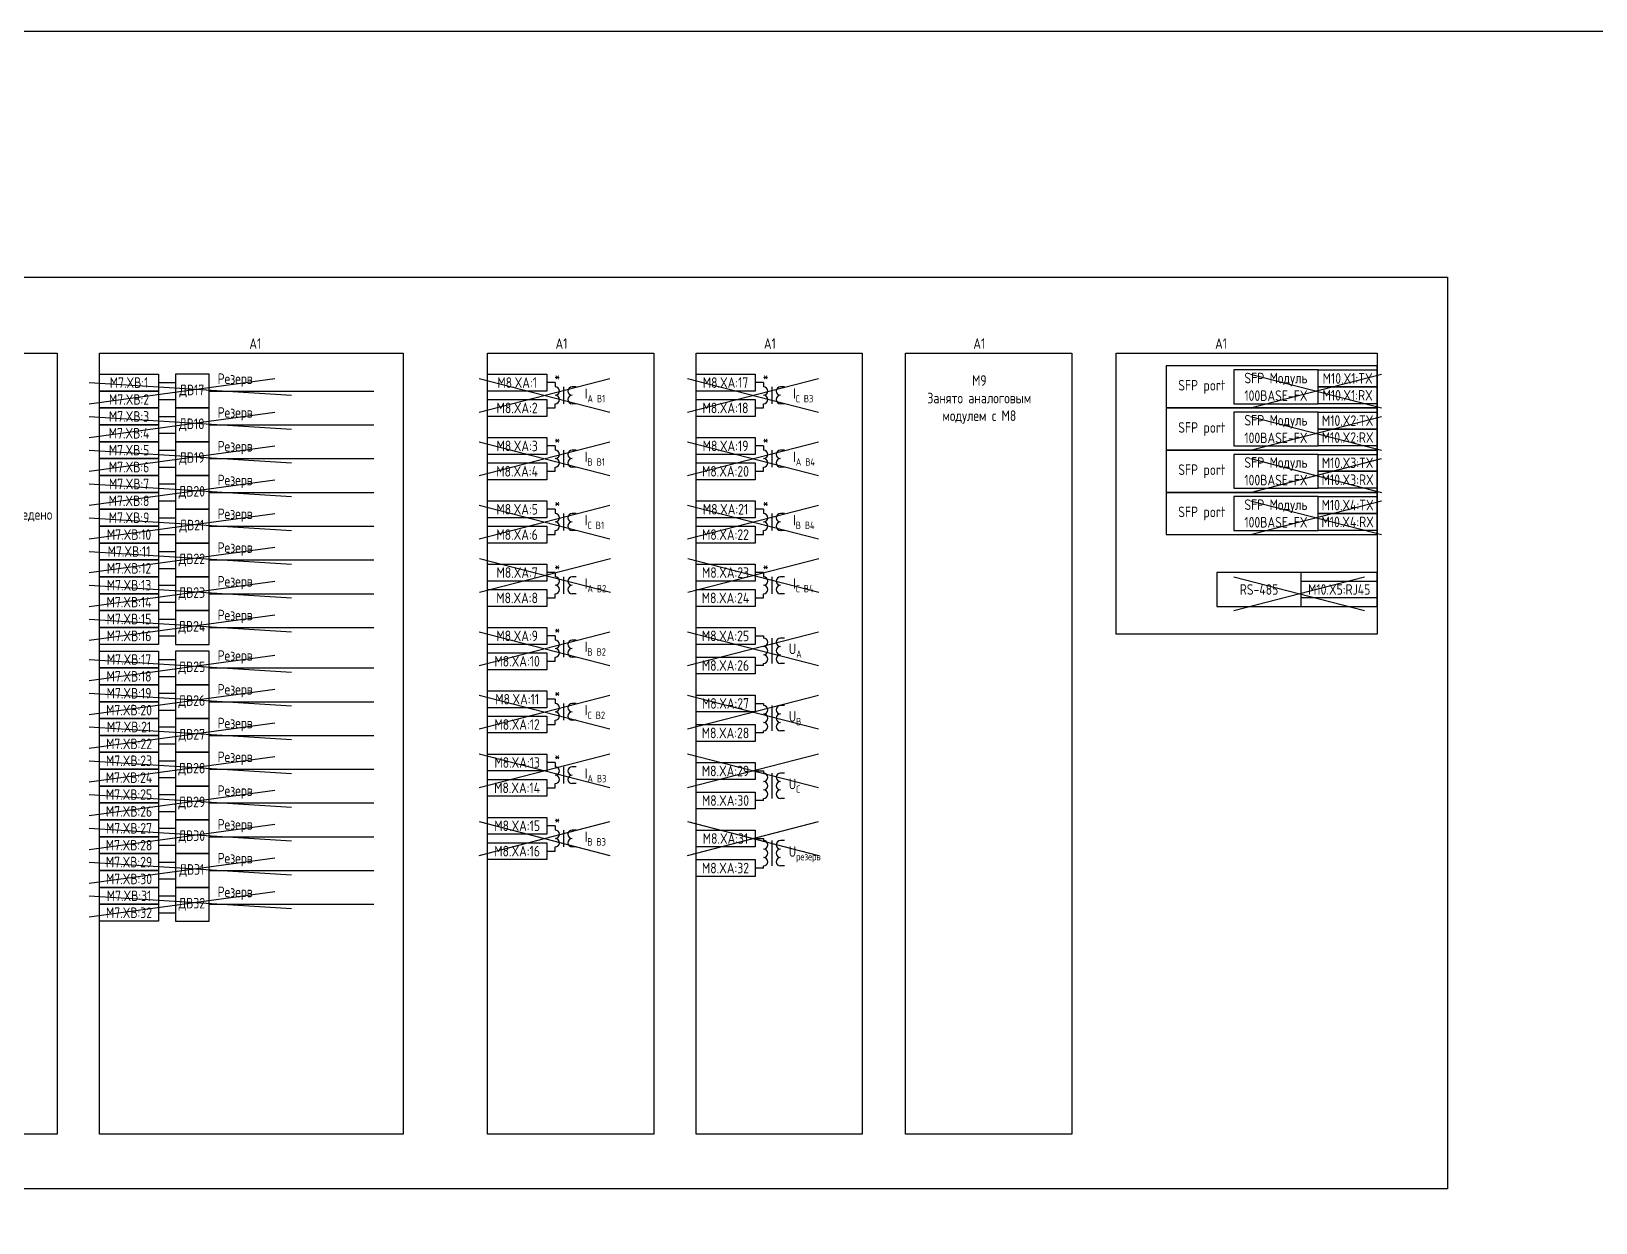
# Model space of a CAD drawing. Header units: millimetres. Extents: x -1117 to 6417, y -90 to 586.
# Drawn here: x 687.7 to 1058.5, y 303.8 to 586 of the extents above; entities that cross this region are included whole.
import ezdxf

# ---------------------------------------------------------------- set-up
doc = ezdxf.new("R2010")
doc.units = ezdxf.units.MM
doc.styles.add('Gost_type_A', font='GOST_A.TTF')

msp = doc.modelspace()

# ---------------------------------------------------------------- linework, layer by layer
at = {"color": 6}
for p, q in [((976.7, 504.77), (1007.7, 496.77)), ((976.7, 496.77), (1007.7, 504.77)), ((793.85, 503.77), (824.85, 495.77)), ((793.85, 495.77), (824.85, 503.77)), ((843.24, 503.77), (874.24, 495.77)), ((843.24, 495.77), (874.24, 503.77)), ((976.7, 494.77), (1007.7, 486.77)), ((976.7, 486.77), (1007.7, 494.77)), ((793.85, 488.77), (824.85, 480.77)), ((793.85, 480.77), (824.85, 488.77)), ((976.7, 484.77), (1007.7, 476.77)), ((976.7, 476.77), (1007.7, 484.77)), ((976.7, 474.77), (1007.7, 466.77)), ((976.7, 466.77), (1007.7, 474.77)), ((793.85, 473.77), (824.85, 465.77)), ((793.85, 465.77), (824.85, 473.77)), ((793.95, 461.12), (824.95, 453.12)), ((793.95, 453.12), (824.95, 461.12)), ((972.7, 456.77), (1003.7, 448.77)), ((972.7, 448.77), (1003.7, 456.77)), ((793.85, 443.77), (824.85, 435.77)), ((793.85, 435.77), (824.85, 443.77)), ((793.85, 428.77), (824.85, 420.77)), ((793.85, 420.77), (824.85, 428.77)), ((793.85, 414.87), (824.85, 406.87)), ((793.85, 406.87), (824.85, 414.87)), ((793.85, 398.78), (824.85, 390.78)), ((793.85, 390.78), (824.85, 398.78))]:
    msp.add_line(p, q, dxfattribs=at)
at = {"color": 3}
for p, q in [((701.38, 497.77), (745.38, 503.77)), ((701.38, 502.77), (749.38, 499.77)), ((701.38, 489.77), (745.38, 495.77)), ((701.38, 494.77), (749.38, 491.77)), ((701.38, 481.77), (745.38, 487.77)), ((701.38, 486.77), (749.38, 483.77)), ((843.24, 488.77), (874.24, 480.77)), ((843.24, 480.77), (874.24, 488.77)), ((701.38, 473.77), (745.38, 479.77)), ((701.38, 478.77), (749.38, 475.77)), ((701.38, 465.77), (745.38, 471.77)), ((843.24, 473.77), (874.24, 465.77)), ((843.24, 465.77), (874.24, 473.77)), ((701.38, 470.77), (749.38, 467.77)), ((701.38, 457.77), (745.38, 463.77)), ((701.38, 462.77), (749.38, 459.77)), ((843.34, 461.12), (874.34, 453.12)), ((843.34, 453.12), (874.34, 461.12)), ((701.38, 449.77), (745.38, 455.77)), ((701.38, 454.77), (749.38, 451.77)), ((701.38, 441.77), (745.38, 447.77)), ((701.38, 446.77), (749.38, 443.77)), ((843.24, 443.77), (874.24, 435.77)), ((843.24, 435.77), (874.24, 443.77)), ((701.38, 432.19), (745.38, 438.19)), ((701.38, 437.19), (749.38, 434.19)), ((701.38, 424.19), (745.38, 430.19)), ((701.38, 429.19), (749.38, 426.19)), ((843.24, 428.77), (874.24, 420.77)), ((843.24, 420.77), (874.24, 428.77)), ((701.38, 416.19), (745.38, 422.19)), ((701.38, 421.19), (749.38, 418.19)), ((701.38, 408.19), (745.38, 414.19)), ((701.38, 413.19), (749.38, 410.19)), ((843.24, 414.87), (874.24, 406.87)), ((843.24, 406.87), (874.24, 414.87)), ((701.38, 400.19), (745.38, 406.19)), ((701.38, 405.19), (749.38, 402.19)), ((701.38, 392.19), (745.38, 398.19)), ((701.38, 397.19), (749.38, 394.19)), ((843.24, 398.78), (874.24, 390.78)), ((843.24, 390.78), (874.24, 398.78)), ((701.38, 384.19), (745.38, 390.19)), ((701.38, 389.19), (749.38, 386.19)), ((701.38, 376.19), (745.38, 382.19)), ((701.38, 381.19), (749.38, 378.19))]:
    msp.add_line(p, q, dxfattribs=at)
for p, q in [((717.85, 502.77), (721.85, 502.77)), ((729.85, 500.77), (768.85, 500.77)), ((811.85, 502.77), (809.85, 502.77)), ((861.24, 502.77), (859.24, 502.77)), ((717.85, 498.77), (721.85, 498.77)), ((717.85, 494.77), (721.85, 494.77)), ((809.85, 496.77), (811.85, 496.77)), ((859.24, 496.77), (861.24, 496.77)), ((717.85, 490.77), (721.85, 490.77)), ((729.85, 492.77), (768.85, 492.77)), ((717.85, 486.77), (721.85, 486.77)), ((811.85, 487.77), (809.85, 487.77)), ((861.24, 487.77), (859.24, 487.77)), ((717.85, 482.77), (721.85, 482.77)), ((729.85, 484.77), (768.85, 484.77)), ((717.85, 478.77), (721.85, 478.77)), ((809.85, 481.77), (811.85, 481.77)), ((859.24, 481.77), (861.24, 481.77)), ((717.85, 474.77), (721.85, 474.77)), ((729.85, 476.77), (768.85, 476.77)), ((811.85, 472.77), (809.85, 472.77)), ((861.24, 472.77), (859.24, 472.77)), ((717.85, 470.77), (721.85, 470.77)), ((729.85, 468.77), (768.85, 468.77)), ((717.85, 466.77), (721.85, 466.77)), ((809.85, 466.77), (811.85, 466.77)), ((859.24, 466.77), (861.24, 466.77)), ((717.85, 462.77), (721.85, 462.77)), ((729.85, 460.77), (768.85, 460.77)), ((717.85, 458.77), (721.85, 458.77)), ((811.85, 457.77), (809.85, 457.77)), ((861.24, 457.77), (859.24, 457.77)), ((717.85, 454.77), (721.85, 454.77)), ((729.85, 452.77), (768.85, 452.77)), ((717.85, 450.77), (721.85, 450.77)), ((809.85, 451.77), (811.85, 451.77)), ((859.24, 451.77), (861.24, 451.77)), ((717.85, 446.77), (721.85, 446.77)), ((717.85, 442.77), (721.85, 442.77)), ((729.85, 444.77), (768.85, 444.77)), ((811.85, 442.77), (809.85, 442.77)), ((717.85, 437.19), (721.85, 437.19)), ((729.85, 435.19), (768.85, 435.19)), ((809.85, 436.77), (811.85, 436.77)), ((717.85, 433.19), (721.85, 433.19)), ((717.85, 429.19), (721.85, 429.19)), ((729.85, 427.19), (768.85, 427.19)), ((811.85, 427.77), (809.85, 427.77)), ((717.85, 425.19), (721.85, 425.19)), ((717.85, 421.19), (721.85, 421.19)), ((729.85, 419.19), (768.85, 419.19)), ((809.85, 421.77), (811.85, 421.77)), ((717.85, 417.19), (721.85, 417.19)), ((717.85, 413.19), (721.85, 413.19)), ((811.85, 412.77), (809.85, 412.77)), ((717.85, 409.19), (721.85, 409.19)), ((729.85, 411.19), (768.85, 411.19)), ((717.85, 405.19), (721.85, 405.19)), ((809.85, 406.77), (811.85, 406.77)), ((717.85, 401.19), (721.85, 401.19)), ((729.85, 403.19), (768.85, 403.19)), ((717.85, 397.19), (721.85, 397.19)), ((811.85, 397.78), (809.85, 397.78)), ((717.85, 393.19), (721.85, 393.19)), ((729.85, 395.19), (768.85, 395.19)), ((809.85, 391.78), (811.85, 391.78)), ((717.85, 389.19), (721.85, 389.19)), ((729.85, 387.19), (768.85, 387.19)), ((717.85, 385.19), (721.85, 385.19)), ((717.85, 381.19), (721.85, 381.19)), ((729.85, 379.19), (768.85, 379.19)), ((717.85, 377.19), (721.85, 377.19))]:
    msp.add_line(p, q)
at = {"ltscale": 4}
for p, q in [((811.85, 502.77), (811.85, 501.77)), ((811.85, 502.27), (811.85, 501.77)), ((813.85, 501.77), (813.85, 497.77)), ((813.85, 501.77), (813.85, 497.77)), ((816.85, 501.77), (815.85, 501.77)), ((816.85, 501.77), (815.85, 501.77)), ((861.24, 502.77), (861.24, 501.77)), ((861.24, 502.27), (861.24, 501.77)), ((863.24, 501.77), (863.24, 497.77)), ((863.24, 501.77), (863.24, 497.77)), ((866.24, 501.77), (865.24, 501.77)), ((866.24, 501.77), (865.24, 501.77)), ((811.85, 496.77), (811.85, 497.77)), ((816.85, 497.77), (815.85, 497.77)), ((816.85, 497.77), (815.85, 497.77)), ((861.24, 496.77), (861.24, 497.77)), ((866.24, 497.77), (865.24, 497.77)), ((866.24, 497.77), (865.24, 497.77)), ((811.85, 487.77), (811.85, 486.77)), ((811.85, 487.27), (811.85, 486.77)), ((813.85, 486.77), (813.85, 482.77)), ((813.85, 486.77), (813.85, 482.77)), ((816.85, 486.77), (815.85, 486.77)), ((816.85, 486.77), (815.85, 486.77)), ((861.24, 487.77), (861.24, 486.77)), ((861.24, 487.27), (861.24, 486.77)), ((863.24, 486.77), (863.24, 482.77)), ((863.24, 486.77), (863.24, 482.77)), ((866.24, 486.77), (865.24, 486.77)), ((866.24, 486.77), (865.24, 486.77)), ((811.85, 481.77), (811.85, 482.77)), ((816.85, 482.77), (815.85, 482.77)), ((816.85, 482.77), (815.85, 482.77)), ((861.24, 481.77), (861.24, 482.77)), ((866.24, 482.77), (865.24, 482.77)), ((866.24, 482.77), (865.24, 482.77)), ((811.85, 472.77), (811.85, 471.77)), ((811.85, 472.27), (811.85, 471.77)), ((813.85, 471.77), (813.85, 467.77)), ((813.85, 471.77), (813.85, 467.77)), ((816.85, 471.77), (815.85, 471.77)), ((816.85, 471.77), (815.85, 471.77)), ((861.24, 472.77), (861.24, 471.77)), ((861.24, 472.27), (861.24, 471.77)), ((863.24, 471.77), (863.24, 467.77)), ((863.24, 471.77), (863.24, 467.77)), ((866.24, 471.77), (865.24, 471.77)), ((866.24, 471.77), (865.24, 471.77)), ((811.85, 466.77), (811.85, 467.77)), ((816.85, 467.77), (815.85, 467.77)), ((816.85, 467.77), (815.85, 467.77)), ((861.24, 466.77), (861.24, 467.77)), ((866.24, 467.77), (865.24, 467.77)), ((866.24, 467.77), (865.24, 467.77)), ((811.85, 457.77), (811.85, 456.77)), ((811.85, 457.27), (811.85, 456.77)), ((813.85, 456.77), (813.85, 452.77)), ((813.85, 456.77), (813.85, 452.77)), ((816.85, 456.77), (815.85, 456.77)), ((816.85, 456.77), (815.85, 456.77)), ((861.24, 457.77), (861.24, 456.77)), ((861.24, 457.27), (861.24, 456.77)), ((863.24, 456.77), (863.24, 452.77)), ((863.24, 456.77), (863.24, 452.77)), ((866.24, 456.77), (865.24, 456.77)), ((866.24, 456.77), (865.24, 456.77)), ((811.85, 451.77), (811.85, 452.77)), ((816.85, 452.77), (815.85, 452.77)), ((816.85, 452.77), (815.85, 452.77)), ((861.24, 451.77), (861.24, 452.77)), ((866.24, 452.77), (865.24, 452.77)), ((866.24, 452.77), (865.24, 452.77)), ((811.85, 442.77), (811.85, 441.77)), ((811.85, 442.27), (811.85, 441.77)), ((813.85, 441.77), (813.85, 437.77)), ((813.85, 441.77), (813.85, 437.77)), ((816.85, 441.77), (815.85, 441.77)), ((816.85, 441.77), (815.85, 441.77)), ((859.24, 442.77), (861.24, 442.77)), ((861.24, 442.77), (861.24, 442.27)), ((861.24, 442.77), (861.24, 442.27)), ((863.24, 442.27), (863.24, 438.27)), ((866.24, 442.27), (865.24, 442.27)), ((811.85, 436.77), (811.85, 437.77)), ((816.85, 437.77), (815.85, 437.77)), ((816.85, 437.77), (815.85, 437.77)), ((863.24, 440.27), (863.24, 436.27)), ((861.24, 435.77), (859.24, 435.77)), ((861.24, 435.77), (861.24, 436.27)), ((866.24, 436.27), (865.24, 436.27)), ((811.85, 427.77), (811.85, 426.77)), ((811.85, 427.27), (811.85, 426.77)), ((813.85, 426.77), (813.85, 422.77)), ((813.85, 426.77), (813.85, 422.77)), ((816.85, 426.77), (815.85, 426.77)), ((816.85, 426.77), (815.85, 426.77)), ((859.24, 426.77), (861.24, 426.77)), ((861.24, 426.77), (861.24, 426.27)), ((861.24, 426.77), (861.24, 426.27)), ((811.85, 421.77), (811.85, 422.77)), ((816.85, 422.77), (815.85, 422.77)), ((816.85, 422.77), (815.85, 422.77)), ((863.24, 426.27), (863.24, 422.27)), ((863.24, 424.27), (863.24, 420.27)), ((866.24, 426.27), (865.24, 426.27)), ((861.24, 419.77), (859.24, 419.77)), ((861.24, 419.77), (861.24, 420.27)), ((866.24, 420.27), (865.24, 420.27)), ((811.85, 412.77), (811.85, 411.77)), ((811.85, 412.27), (811.85, 411.77)), ((813.85, 411.77), (813.85, 407.77)), ((813.85, 411.77), (813.85, 407.77)), ((816.85, 411.77), (815.85, 411.77)), ((816.85, 411.77), (815.85, 411.77)), ((859.24, 410.77), (861.24, 410.77)), ((861.24, 410.77), (861.24, 410.27)), ((861.24, 410.77), (861.24, 410.27)), ((863.24, 410.27), (863.24, 406.27)), ((863.24, 408.27), (863.24, 404.27)), ((866.24, 410.27), (865.24, 410.27)), ((811.85, 406.77), (811.85, 407.77)), ((816.85, 407.77), (815.85, 407.77)), ((816.85, 407.77), (815.85, 407.77)), ((861.24, 403.77), (861.24, 404.27)), ((866.24, 404.27), (865.24, 404.27)), ((861.24, 403.77), (859.24, 403.77)), ((811.85, 397.78), (811.85, 396.78)), ((811.85, 397.28), (811.85, 396.78)), ((813.85, 396.78), (813.85, 392.78)), ((813.85, 396.78), (813.85, 392.78)), ((816.85, 396.78), (815.85, 396.78)), ((816.85, 396.78), (815.85, 396.78)), ((859.24, 394.77), (861.24, 394.77)), ((861.24, 394.77), (861.24, 394.27)), ((861.24, 394.77), (861.24, 394.27)), ((863.24, 394.27), (863.24, 390.27)), ((866.24, 394.27), (865.24, 394.27)), ((811.85, 391.78), (811.85, 392.78)), ((816.85, 392.78), (815.85, 392.78)), ((816.85, 392.78), (815.85, 392.78)), ((863.24, 392.27), (863.24, 388.27)), ((861.24, 387.77), (859.24, 387.77)), ((861.24, 387.77), (861.24, 388.27)), ((866.24, 388.27), (865.24, 388.27))]:
    msp.add_line(p, q, dxfattribs=at)
for points in [[(-1117.42, 586), (6417.25, 586), (6417.25, -90), (-1117.42, -90)], [(210, 527.77), (1023.33, 527.77), (1023.33, 311.77), (210, 311.77)], [(621.85, 509.77), (693.85, 509.77), (693.85, 324.77), (621.85, 324.77)], [(703.85, 509.77), (775.85, 509.77), (775.85, 324.77), (703.85, 324.77)], [(795.85, 509.77), (835.24, 509.77), (835.24, 324.77), (795.85, 324.77)], [(845.24, 509.77), (884.63, 509.77), (884.63, 324.77), (845.24, 324.77)], [(894.9, 509.77), (934.29, 509.77), (934.29, 324.77), (894.9, 324.77)], [(944.82, 509.77), (1006.7, 509.77), (1006.7, 443.19), (944.82, 443.19)], [(703.85, 504.77), (717.85, 504.77), (717.85, 500.77), (703.85, 500.77)], [(795.85, 504.77), (809.85, 504.77), (809.85, 500.77), (795.85, 500.77)], [(845.24, 504.77), (859.24, 504.77), (859.24, 500.77), (845.24, 500.77)], [(1006.7, 506.77), (956.7, 506.77), (956.7, 496.77), (1006.7, 496.77)], [(992.7, 505.77), (1006.7, 505.77), (1006.7, 501.77), (992.7, 501.77)], [(703.85, 500.77), (717.85, 500.77), (717.85, 496.77), (703.85, 496.77)], [(992.7, 501.77), (1006.7, 501.77), (1006.7, 497.77), (992.7, 497.77)], [(795.85, 498.77), (809.85, 498.77), (809.85, 494.77), (795.85, 494.77)], [(845.24, 498.77), (859.24, 498.77), (859.24, 494.77), (845.24, 494.77)], [(703.85, 496.77), (717.85, 496.77), (717.85, 492.77), (703.85, 492.77)], [(1006.7, 496.77), (956.7, 496.77), (956.7, 486.77), (1006.7, 486.77)], [(992.7, 495.77), (1006.7, 495.77), (1006.7, 491.77), (992.7, 491.77)], [(703.85, 492.77), (717.85, 492.77), (717.85, 488.77), (703.85, 488.77)], [(795.85, 489.77), (809.85, 489.77), (809.85, 485.77), (795.85, 485.77)], [(845.24, 489.77), (859.24, 489.77), (859.24, 485.77), (845.24, 485.77)], [(992.7, 491.77), (1006.7, 491.77), (1006.7, 487.77), (992.7, 487.77)], [(703.85, 488.77), (717.85, 488.77), (717.85, 484.77), (703.85, 484.77)], [(1006.7, 486.77), (956.7, 486.77), (956.7, 476.77), (1006.7, 476.77)], [(703.85, 484.77), (717.85, 484.77), (717.85, 480.77), (703.85, 480.77)], [(795.85, 483.77), (809.85, 483.77), (809.85, 479.77), (795.85, 479.77)], [(845.24, 483.77), (859.24, 483.77), (859.24, 479.77), (845.24, 479.77)], [(992.7, 485.77), (1006.7, 485.77), (1006.7, 481.77), (992.7, 481.77)], [(703.85, 480.77), (717.85, 480.77), (717.85, 476.77), (703.85, 476.77)], [(992.7, 481.77), (1006.7, 481.77), (1006.7, 477.77), (992.7, 477.77)], [(703.85, 476.77), (717.85, 476.77), (717.85, 472.77), (703.85, 472.77)], [(795.85, 474.77), (809.85, 474.77), (809.85, 470.77), (795.85, 470.77)], [(845.24, 474.77), (859.24, 474.77), (859.24, 470.77), (845.24, 470.77)], [(1006.7, 476.77), (956.7, 476.77), (956.7, 466.77), (1006.7, 466.77)], [(992.7, 475.77), (1006.7, 475.77), (1006.7, 471.77), (992.7, 471.77)], [(703.85, 472.77), (717.85, 472.77), (717.85, 468.77), (703.85, 468.77)], [(992.7, 471.77), (1006.7, 471.77), (1006.7, 467.77), (992.7, 467.77)], [(703.85, 468.77), (717.85, 468.77), (717.85, 464.77), (703.85, 464.77)], [(795.85, 468.77), (809.85, 468.77), (809.85, 464.77), (795.85, 464.77)], [(845.24, 468.77), (859.24, 468.77), (859.24, 464.77), (845.24, 464.77)], [(703.85, 464.77), (717.85, 464.77), (717.85, 460.77), (703.85, 460.77)], [(703.85, 460.77), (717.85, 460.77), (717.85, 456.77), (703.85, 456.77)], [(703.85, 456.77), (717.85, 456.77), (717.85, 452.77), (703.85, 452.77)], [(795.85, 459.77), (809.85, 459.77), (809.85, 455.77), (795.85, 455.77)], [(845.24, 459.77), (859.24, 459.77), (859.24, 455.77), (845.24, 455.77)], [(703.85, 452.77), (717.85, 452.77), (717.85, 448.77), (703.85, 448.77)], [(795.85, 453.77), (809.85, 453.77), (809.85, 449.77), (795.85, 449.77)], [(845.24, 453.77), (859.24, 453.77), (859.24, 449.77), (845.24, 449.77)], [(988.7, 455.77), (1006.7, 455.77), (1006.7, 451.77), (988.7, 451.77)], [(703.85, 448.77), (717.85, 448.77), (717.85, 444.77), (703.85, 444.77)], [(703.85, 444.77), (717.85, 444.77), (717.85, 440.77), (703.85, 440.77)], [(795.85, 444.77), (809.85, 444.77), (809.85, 440.77), (795.85, 440.77)], [(845.24, 444.77), (859.24, 444.77), (859.24, 440.77), (845.24, 440.77)], [(703.85, 439.19), (717.85, 439.19), (717.85, 435.19), (703.85, 435.19)], [(795.85, 438.77), (809.85, 438.77), (809.85, 434.77), (795.85, 434.77)], [(845.24, 437.77), (859.24, 437.77), (859.24, 433.77), (845.24, 433.77)], [(703.85, 435.19), (717.85, 435.19), (717.85, 431.19), (703.85, 431.19)], [(703.85, 431.19), (717.85, 431.19), (717.85, 427.19), (703.85, 427.19)], [(703.85, 427.19), (717.85, 427.19), (717.85, 423.19), (703.85, 423.19)], [(795.85, 429.77), (809.85, 429.77), (809.85, 425.77), (795.85, 425.77)], [(845.24, 428.77), (859.24, 428.77), (859.24, 424.77), (845.24, 424.77)], [(703.85, 423.19), (717.85, 423.19), (717.85, 419.19), (703.85, 419.19)], [(795.85, 423.77), (809.85, 423.77), (809.85, 419.77), (795.85, 419.77)], [(703.85, 419.19), (717.85, 419.19), (717.85, 415.19), (703.85, 415.19)], [(845.24, 421.77), (859.24, 421.77), (859.24, 417.77), (845.24, 417.77)], [(703.85, 415.19), (717.85, 415.19), (717.85, 411.19), (703.85, 411.19)], [(795.85, 414.77), (809.85, 414.77), (809.85, 410.77), (795.85, 410.77)], [(845.24, 412.77), (859.24, 412.77), (859.24, 408.77), (845.24, 408.77)], [(703.85, 411.19), (717.85, 411.19), (717.85, 407.19), (703.85, 407.19)], [(795.85, 408.77), (809.85, 408.77), (809.85, 404.77), (795.85, 404.77)], [(703.85, 407.19), (717.85, 407.19), (717.85, 403.19), (703.85, 403.19)], [(845.24, 405.77), (859.24, 405.77), (859.24, 401.77), (845.24, 401.77)], [(703.85, 403.19), (717.85, 403.19), (717.85, 399.19), (703.85, 399.19)], [(703.85, 399.19), (717.85, 399.19), (717.85, 395.19), (703.85, 395.19)], [(795.85, 399.78), (809.85, 399.78), (809.85, 395.78), (795.85, 395.78)], [(703.85, 395.19), (717.85, 395.19), (717.85, 391.19), (703.85, 391.19)], [(795.85, 393.78), (809.85, 393.78), (809.85, 389.78), (795.85, 389.78)], [(845.24, 396.77), (859.24, 396.77), (859.24, 392.77), (845.24, 392.77)], [(703.85, 391.19), (717.85, 391.19), (717.85, 387.19), (703.85, 387.19)], [(845.24, 389.77), (859.24, 389.77), (859.24, 385.77), (845.24, 385.77)], [(703.85, 387.19), (717.85, 387.19), (717.85, 383.19), (703.85, 383.19)], [(703.85, 383.19), (717.85, 383.19), (717.85, 379.19), (703.85, 379.19)], [(703.85, 379.19), (717.85, 379.19), (717.85, 375.19), (703.85, 375.19)]]:
    msp.add_lwpolyline(points, close=True)
for points in [[(721.85, 496.77), (729.85, 496.77), (729.85, 504.77), (721.85, 504.77)], [(721.85, 488.77), (729.85, 488.77), (729.85, 496.77), (721.85, 496.77)], [(721.85, 480.77), (729.85, 480.77), (729.85, 488.77), (721.85, 488.77)], [(721.85, 472.77), (729.85, 472.77), (729.85, 480.77), (721.85, 480.77)], [(721.85, 464.77), (729.85, 464.77), (729.85, 472.77), (721.85, 472.77)], [(721.85, 456.77), (729.85, 456.77), (729.85, 464.77), (721.85, 464.77)], [(721.85, 448.77), (729.85, 448.77), (729.85, 456.77), (721.85, 456.77)], [(721.85, 440.77), (729.85, 440.77), (729.85, 448.77), (721.85, 448.77)], [(721.85, 431.19), (729.85, 431.19), (729.85, 439.19), (721.85, 439.19)], [(721.85, 423.19), (729.85, 423.19), (729.85, 431.19), (721.85, 431.19)], [(721.85, 415.19), (729.85, 415.19), (729.85, 423.19), (721.85, 423.19)], [(721.85, 407.19), (729.85, 407.19), (729.85, 415.19), (721.85, 415.19)], [(721.85, 399.19), (729.85, 399.19), (729.85, 407.19), (721.85, 407.19)], [(721.85, 391.19), (729.85, 391.19), (729.85, 399.19), (721.85, 399.19)], [(721.85, 383.19), (729.85, 383.19), (729.85, 391.19), (721.85, 391.19)], [(721.85, 375.19), (729.85, 375.19), (729.85, 383.19), (721.85, 383.19)]]:
    msp.add_lwpolyline(points, close=True, dxfattribs=at)
at = {"linetype": 'Continuous', "lineweight": 25, "ltscale": 4}
for points in [[(972.7, 497.77), (992.7, 497.77), (992.7, 505.77), (972.7, 505.77)], [(972.7, 487.77), (992.7, 487.77), (992.7, 495.77), (972.7, 495.77)], [(972.7, 477.77), (992.7, 477.77), (992.7, 485.77), (972.7, 485.77)], [(972.7, 467.77), (992.7, 467.77), (992.7, 475.77), (972.7, 475.77)], [(968.7, 449.77), (1006.7, 449.77), (1006.7, 457.77), (968.7, 457.77)], [(968.7, 449.77), (988.7, 449.77), (988.7, 457.77), (968.7, 457.77)]]:
    msp.add_lwpolyline(points, close=True, dxfattribs=at)
at = {"ltscale": 4}
for centre, start, end in [((811.85, 500.77), 270, 90), ((811.85, 500.77), 270, 90), ((815.85, 500.77), 90, 270), ((815.85, 500.77), 90, 270), ((861.24, 500.77), 270, 90), ((861.24, 500.77), 270, 90), ((865.24, 500.77), 90, 270), ((865.24, 500.77), 90, 270), ((811.85, 498.77), 270, 90), ((811.85, 498.77), 270, 90), ((815.85, 498.77), 90, 270), ((815.85, 498.77), 90, 270), ((861.24, 498.77), 270, 90), ((861.24, 498.77), 270, 90), ((865.24, 498.77), 90, 270), ((865.24, 498.77), 90, 270), ((811.85, 485.77), 270, 90), ((811.85, 485.77), 270, 90), ((815.85, 485.77), 90, 270), ((815.85, 485.77), 90, 270), ((861.24, 485.77), 270, 90), ((861.24, 485.77), 270, 90), ((865.24, 485.77), 90, 270), ((865.24, 485.77), 90, 270), ((811.85, 483.77), 270, 90), ((811.85, 483.77), 270, 90), ((815.85, 483.77), 90, 270), ((815.85, 483.77), 90, 270), ((861.24, 483.77), 270, 90), ((861.24, 483.77), 270, 90), ((865.24, 483.77), 90, 270), ((865.24, 483.77), 90, 270), ((811.85, 470.77), 270, 90), ((811.85, 470.77), 270, 90), ((815.85, 470.77), 90, 270), ((815.85, 470.77), 90, 270), ((861.24, 470.77), 270, 90), ((861.24, 470.77), 270, 90), ((865.24, 470.77), 90, 270), ((865.24, 470.77), 90, 270), ((811.85, 468.77), 270, 90), ((811.85, 468.77), 270, 90), ((815.85, 468.77), 90, 270), ((815.85, 468.77), 90, 270), ((861.24, 468.77), 270, 90), ((861.24, 468.77), 270, 90), ((865.24, 468.77), 90, 270), ((865.24, 468.77), 90, 270), ((811.85, 455.77), 270, 90), ((811.85, 455.77), 270, 90), ((815.85, 455.77), 90, 270), ((815.85, 455.77), 90, 270), ((861.24, 455.77), 270, 90), ((861.24, 455.77), 270, 90), ((865.24, 455.77), 90, 270), ((865.24, 455.77), 90, 270), ((811.85, 453.77), 270, 90), ((811.85, 453.77), 270, 90), ((815.85, 453.77), 90, 270), ((815.85, 453.77), 90, 270), ((861.24, 453.77), 270, 90), ((861.24, 453.77), 270, 90), ((865.24, 453.77), 90, 270), ((865.24, 453.77), 90, 270), ((811.85, 440.77), 270, 90), ((811.85, 440.77), 270, 90), ((815.85, 440.77), 90, 270), ((815.85, 440.77), 90, 270), ((861.24, 441.27), 270, 90), ((865.24, 441.27), 90, 270), ((865.24, 441.27), 90, 270), ((811.85, 438.77), 270, 90), ((811.85, 438.77), 270, 90), ((815.85, 438.77), 90, 270), ((815.85, 438.77), 90, 270), ((861.24, 439.27), 270, 90), ((861.24, 437.27), 270, 90), ((865.24, 439.27), 90, 270), ((865.24, 439.27), 90, 270), ((865.24, 437.27), 90, 270), ((811.85, 425.77), 270, 90), ((811.85, 425.77), 270, 90), ((815.85, 425.77), 90, 270), ((815.85, 425.77), 90, 270), ((811.85, 423.77), 270, 90), ((811.85, 423.77), 270, 90), ((815.85, 423.77), 90, 270), ((815.85, 423.77), 90, 270), ((861.24, 425.27), 270, 90), ((861.24, 423.27), 270, 90), ((865.24, 425.27), 90, 270), ((865.24, 425.27), 90, 270), ((865.24, 423.27), 90, 270), ((865.24, 423.27), 90, 270), ((861.24, 421.27), 270, 90), ((865.24, 421.27), 90, 270), ((811.85, 410.77), 270, 90), ((811.85, 410.77), 270, 90), ((815.85, 410.77), 90, 270), ((815.85, 410.77), 90, 270), ((811.85, 408.77), 270, 90), ((811.85, 408.77), 270, 90), ((815.85, 408.77), 90, 270), ((815.85, 408.77), 90, 270), ((861.24, 409.27), 270, 90), ((861.24, 407.27), 270, 90), ((865.24, 409.27), 90, 270), ((865.24, 409.27), 90, 270), ((865.24, 407.27), 90, 270), ((865.24, 407.27), 90, 270), ((861.24, 405.27), 270, 90), ((865.24, 405.27), 90, 270), ((811.85, 395.78), 270, 90), ((811.85, 395.78), 270, 90), ((815.85, 395.78), 90, 270), ((815.85, 395.78), 90, 270), ((811.85, 393.78), 270, 90), ((811.85, 393.78), 270, 90), ((815.85, 393.78), 90, 270), ((815.85, 393.78), 90, 270), ((861.24, 393.27), 270, 90), ((865.24, 393.27), 90, 270), ((865.24, 393.27), 90, 270), ((861.24, 391.27), 270, 90), ((861.24, 389.27), 270, 90), ((865.24, 391.27), 90, 270), ((865.24, 391.27), 90, 270), ((865.24, 389.27), 90, 270)]:
    msp.add_arc(centre, 1, start, end, dxfattribs=at)

# ---------------------------------------------------------------- texts
at = {"char_height": 2.5, "attachment_point": 8, "line_spacing_factor": 0.9, "style": 'Gost_type_A'}
for insert, width in [((740.79, 510.77), 73.8762), ((813.35, 510.77), 35), ((862.74, 510.77), 35), ((912.4, 510.77), 35), ((969.7, 510.77), 74.0002)]:
    msp.add_mtext('A1', dxfattribs=dict(at, insert=insert, width=width))
at = {"char_height": 2.5, "style": 'Gost_type_A'}
for s, insert, width, attachment_point in [('Резерв', (731.85, 501.77), 37, 7), ('*', (812.35, 504.27), 3, 5), ('*', (861.74, 504.27), 3, 5), ('M9\\PЗанято аналоговым модулем с М8', (912.4, 498.77), 35, 5), ('SFP Mодуль 100BASE-FX', (982.7, 501.77), 19.9998, 5), ('M10.X1:TX', (999.7, 503.77), 14, 5), ('M7.XВ:1', (710.85, 502.77), 14, 5), ('ДВ17', (725.73, 500.77), 7.7588, 5), ('M8.XA:1', (802.85, 502.77), 14, 5), ('\\A1;I{\\H0.7x;\\S^ A B1;}', (818.85, 499.77), 8, 4), ('M8.XA:17', (852.24, 502.77), 14, 5), ('\\A1;I{\\H0.7x;\\S^ С В3;}', (868.24, 499.77), 8, 4), ('SFP port', (970.7, 501.77), 20, 6), ('M10.X1:RX', (999.7, 499.77), 14, 5), ('M7.XВ:2', (710.85, 498.77), 14, 5), ('Резерв', (731.85, 493.77), 37, 7), ('M8.XA:2', (802.84, 496.77), 14.018, 5), ('M8.XA:18', (852.23, 496.77), 14.018, 5), ('M7.XВ:3', (710.85, 494.77), 14, 5), ('ДВ18', (725.73, 492.77), 7.7588, 5), ('SFP port', (970.7, 491.77), 20, 6), ('SFP Mодуль 100BASE-FX', (982.7, 491.77), 19.9998, 5), ('M10.X2:TX', (999.7, 493.77), 14, 5), ('M7.XВ:4', (710.85, 490.77), 14, 5), ('*', (812.35, 489.27), 3, 5), ('*', (861.74, 489.27), 3, 5), ('M10.X2:RX', (999.7, 489.77), 14, 5), ('M7.XВ:5', (710.85, 486.77), 14, 5), ('ДВ19', (725.73, 484.77), 7.7588, 5), ('Резерв', (731.85, 485.77), 37, 7), ('M8.XA:3', (802.85, 487.77), 14, 5), ('\\A1;I{\\H0.7x;\\S^ B B1;}', (818.85, 484.77), 8, 4), ('M8.XA:19', (852.24, 487.77), 14, 5), ('\\A1;I{\\H0.7x;\\S^ А В4;}', (868.24, 484.77), 8, 4), ('M7.XВ:6', (710.85, 482.77), 14, 5), ('M8.XA:4', (802.84, 481.76), 14.018, 5), ('M8.XA:20', (852.23, 481.76), 14.018, 5), ('SFP port', (970.7, 481.77), 20, 6), ('SFP Mодуль 100BASE-FX', (982.7, 481.77), 19.9998, 5), ('M10.X3:TX', (999.7, 483.77), 14, 5), ('M7.XВ:7', (710.85, 478.77), 14, 5), ('Резерв', (731.85, 477.77), 37, 7), ('M10.X3:RX', (999.7, 479.77), 14, 5), ('M7.XВ:8', (710.85, 474.77), 14, 5), ('ДВ20', (725.73, 476.77), 7.7588, 5), ('SFP Mодуль 100BASE-FX', (982.7, 471.77), 19.9998, 5), ('M10.X4:TX', (999.7, 473.77), 14, 5), ('Действие на Т(АТ) от 2к введено', (649.85, 469.77), 41.4505, 7), ('M7.XВ:9', (710.85, 470.77), 14, 5), ('Резерв', (731.85, 469.77), 37, 7), ('M8.XA:5', (802.85, 472.77), 14, 5), ('*', (812.35, 474.27), 3, 5), ('\\A1;I{\\H0.7x;\\S^ C B1;}', (818.85, 469.77), 8, 4), ('M8.XA:21', (852.24, 472.77), 14, 5), ('*', (861.74, 474.27), 3, 5), ('\\A1;I{\\H0.7x;\\S^ В В4;}', (868.24, 469.77), 8, 4), ('SFP port', (970.7, 471.77), 20, 6), ('M10.X4:RX', (999.7, 469.77), 14, 5), ('M7.XВ:10', (710.85, 466.77), 14, 5), ('ДВ21', (725.73, 468.77), 7.7588, 5), ('M8.XA:6', (802.84, 466.76), 14.018, 5), ('M8.XA:22', (852.23, 466.76), 14.018, 5), ('M7.XВ:11', (710.85, 462.77), 14, 5), ('Резерв', (731.85, 461.77), 37, 7), ('M7.XВ:12', (710.85, 458.77), 14, 5), ('ДВ22', (725.73, 460.77), 7.7588, 5), ('Резерв', (731.85, 453.77), 37, 7), ('M8.XA:7', (802.85, 457.77), 14, 5), ('*', (812.35, 459.27), 3, 5), ('\\A1;I{\\H0.7x;\\S^ A В2;}', (818.85, 454.77), 8, 4), ('M8.XA:23', (852.24, 457.77), 14, 5), ('*', (861.74, 459.27), 3, 5), ('\\A1;I{\\H0.7x;\\S^ С В4;}', (868.24, 454.77), 8, 4), ('M7.XВ:13', (710.85, 454.77), 14, 5), ('ДВ23', (725.73, 452.77), 7.7588, 5), ('M8.XA:8', (802.84, 451.76), 14.018, 5), ('M8.XA:24', (852.23, 451.76), 14.018, 5), ('RS-485', (978.7, 453.77), 19.9998, 5), ('M10.X5:RJ45', (997.7, 453.77), 18.0002, 5), ('M7.XВ:14', (710.85, 450.77), 14, 5), ('Резерв', (731.85, 445.77), 37, 7), ('M7.XВ:15', (710.85, 446.77), 14, 5), ('ДВ24', (725.73, 444.77), 7.7588, 5), ('M7.XВ:16', (710.85, 442.77), 14, 5), ('M8.XA:9', (802.85, 442.77), 14, 5), ('*', (812.35, 444.27), 3, 5), ('\\A1;I{\\H0.7x;\\S^ B В2;}', (818.85, 439.77), 8, 4), ('M8.XA:25', (852.23, 442.77), 14.018, 5), ('M7.XВ:17', (710.85, 437.19), 14, 5), ('Резерв', (731.85, 436.19), 37, 7), ('M8.XA:10', (802.84, 436.76), 14.018, 5), ('\\A1;U{\\H0.7x;\\S^ А;}', (867.24, 439.27), 12, 4), ('M7.XВ:18', (710.85, 433.19), 14, 5), ('ДВ25', (725.73, 435.19), 7.7588, 5), ('M8.XA:26', (852.23, 435.77), 14.018, 5), ('M7.XВ:19', (710.85, 429.19), 14, 5), ('Резерв', (731.85, 428.19), 37, 7), ('ДВ26', (725.73, 427.19), 7.7588, 5), ('M8.XA:11', (802.85, 427.77), 14, 5), ('*', (812.35, 429.27), 3, 5), ('\\A1;I{\\H0.7x;\\S^ C В2;}', (818.85, 424.77), 8, 4), ('M8.XA:27', (852.23, 426.77), 14.018, 5), ('M7.XВ:20', (710.85, 425.19), 14, 5), ('Резерв', (731.85, 420.19), 37, 7), ('M8.XA:12', (802.84, 421.77), 14.018, 5), ('\\A1;U{\\H0.7x;\\S^ В;}', (867.24, 423.27), 12, 4), ('M7.XВ:21', (710.85, 421.19), 14, 5), ('ДВ27', (725.73, 419.19), 7.7588, 5), ('M8.XA:28', (852.23, 419.77), 14.018, 5), ('M7.XВ:22', (710.85, 417.19), 14, 5), ('Резерв', (731.85, 412.19), 37, 7), ('M7.XВ:23', (710.85, 413.19), 14, 5), ('ДВ28', (725.73, 411.19), 7.7588, 5), ('M8.XA:13', (802.85, 412.77), 14, 5), ('*', (812.35, 414.27), 3, 5), ('M8.XA:29', (852.23, 410.77), 14.018, 5), ('M7.XВ:24', (710.85, 409.19), 14, 5), ('M8.XA:14', (802.84, 406.77), 14.018, 5), ('\\A1;I{\\H0.7x;\\S^ А В3;}', (818.85, 409.77), 8, 4), ('\\A1;U{\\H0.7x;\\S^ С;}', (867.24, 407.27), 12, 4), ('M7.XВ:25', (710.85, 405.19), 14, 5), ('ДВ29', (725.73, 403.19), 7.7588, 5), ('Резерв', (731.85, 404.19), 37, 7), ('M8.XA:30', (852.23, 403.77), 14.018, 5), ('M7.XВ:26', (710.85, 401.19), 14, 5), ('M7.XВ:27', (710.85, 397.19), 14, 5), ('Резерв', (731.85, 396.19), 37, 7), ('M8.XA:15', (802.85, 397.79), 14, 5), ('*', (812.35, 399.28), 3, 5), ('M7.XВ:28', (710.85, 393.19), 14, 5), ('ДВ30', (725.73, 395.19), 7.7588, 5), ('\\A1;I{\\H0.7x;\\S^ В В3;}', (818.85, 394.78), 8, 4), ('M8.XA:31', (852.23, 394.77), 14.018, 5), ('M7.XВ:29', (710.85, 389.19), 14, 5), ('Резерв', (731.85, 388.19), 37, 7), ('M8.XA:16', (802.84, 391.78), 14.018, 5), ('\\A1;U{\\H0.7x;\\S^ резерв;}', (867.24, 391.27), 12, 4), ('M7.XВ:30', (710.85, 385.19), 14, 5), ('ДВ31', (725.73, 387.19), 7.7588, 5), ('M8.XA:32', (852.23, 387.77), 14.018, 5), ('M7.XВ:31', (710.85, 381.19), 14, 5), ('Резерв', (731.85, 380.19), 37, 7), ('M7.XВ:32', (710.85, 377.19), 14, 5), ('ДВ32', (725.73, 379.19), 7.7588, 5)]:
    msp.add_mtext(s, dxfattribs=dict(at, insert=insert, width=width, attachment_point=attachment_point))

doc.saveas('drawing.dxf')
